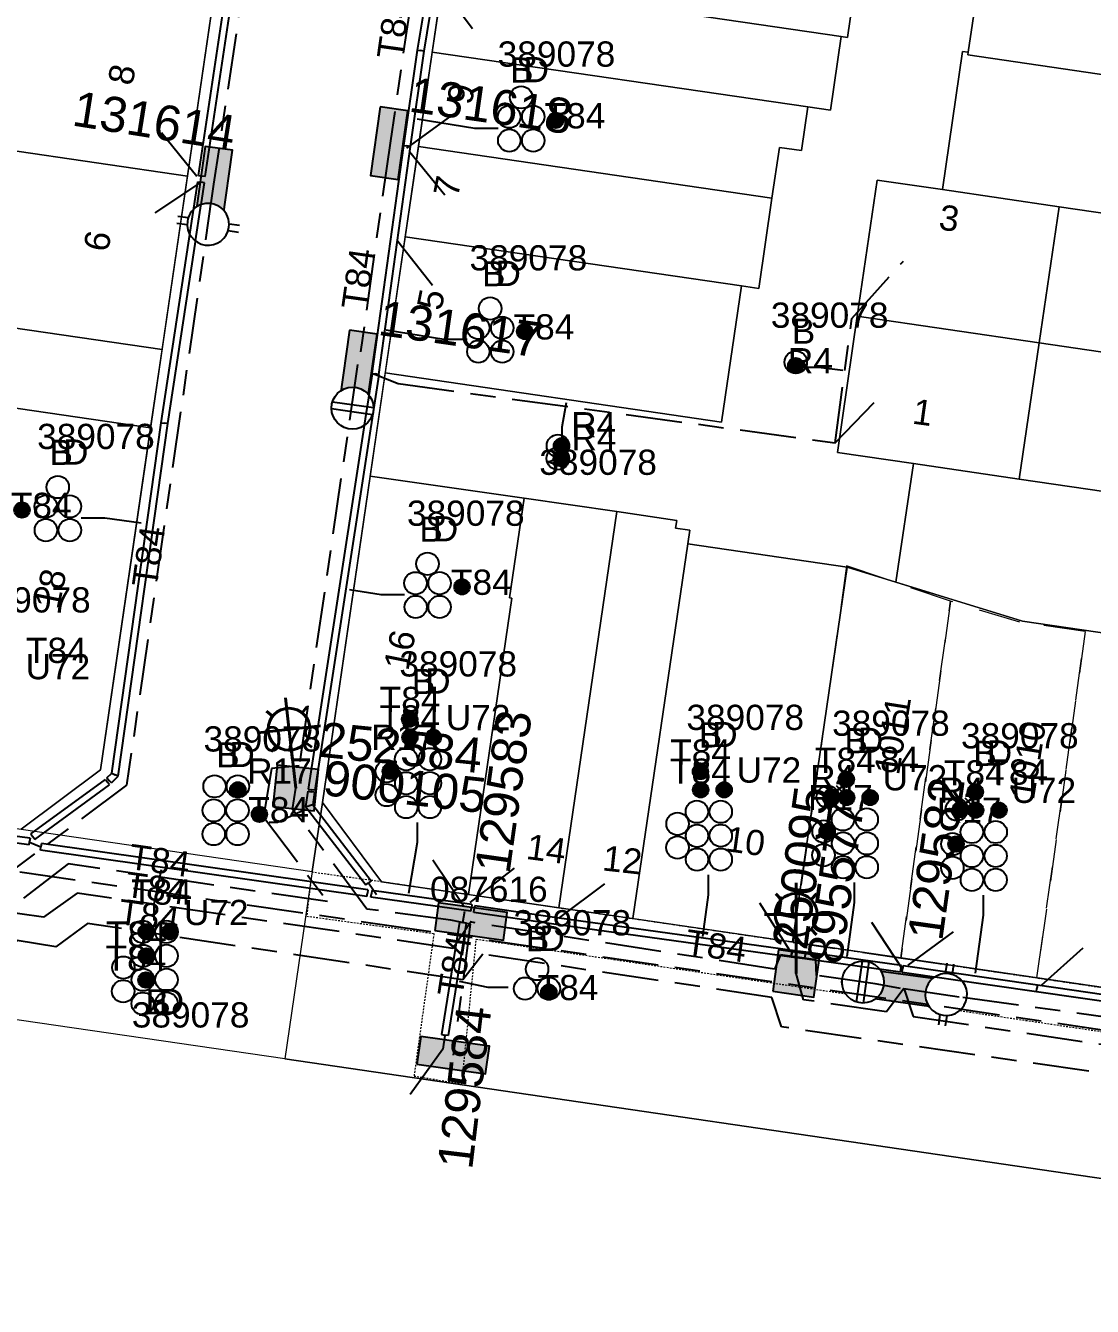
# Model space of a CAD drawing. Header units: metres. Extents: x 305195 to 306755, y 6261447 to 6263623.
# Drawn here: x 305638.5 to 305714.6, y 6262409.7 to 6262501.1 of the extents above; entities that cross this region are included whole.
import ezdxf
from ezdxf.enums import TextEntityAlignment as Align

# ---------------------------------------------------------------- set-up
doc = ezdxf.new("R2010")
doc.units = ezdxf.units.M
for name, pattern in [('Cable Exist UG', [8.2, 4, -1.2, 1.8, -1.2]), ('Dash', [5, 3, -2]), ('HIDDEN', [0.375, 0.25, -0.125]), ('HIDDEN2', [0.1875, 0.125, -0.0625])]:
    doc.linetypes.add(name, pattern=pattern)
doc.layers.get('0').update_dxf_attribs({"color": 6})
for name, color, linetype, lineweight in [('Cadastre Developer_SP_EXT', 9, 'Continuous', 5), ('Cadastre Land Parcels_SP_EXT', 9, 'Continuous', 5), ('Cadastre Other Property_SP_EXT', 9, 'HIDDEN', 5), ('Cadastre Roads_SP_EXT', 9, 'Continuous', 5)]:
    doc.layers.add(name, color=color, linetype=linetype, lineweight=lineweight)
for name, color, linetype in [('Duct_SP_EXT', 7, 'Continuous'), ('Equip_LV_EXT', 7, 'Continuous'), ('Equip_SP_SL_EXT', 7, 'Continuous'), ('Mains_HV_EXT', 7, 'Continuous'), ('Mains_LV_EXT', 7, 'Continuous'), ('Mains_LV_SL_EXT', 7, 'Continuous'), ('SupportsUG_SP_LV_EXT', 7, 'Continuous'), ('SupportsUG_SP_LV_SL_EXT', 7, 'Continuous'), ('Trench_SP_EXT', 7, 'Continuous')]:
    doc.layers.add(name, color=color, linetype=linetype)
doc.styles.add('COLUMN_LABEL', font='arial.ttf')
doc.styles.add('iecARIAL', font='arial.ttf', dxfattribs={"height": 2})
doc.styles.add('POLE_LABEL', font='arial.ttf')
doc.styles.get("Standard").update_dxf_attribs({"font": 'arial.ttf'})

# ---------------------------------------------------------------- blocks, each defined once
blk = doc.blocks.new('COLUMN_EXT')
blk.add_hatch(color=256).paths.add_polyline_path([(-1.485, 1.485), (-1.485, -1.485), (1.485, -1.485), (1.485, 1.485)])
blk.add_lwpolyline([(-1.485, -1.485), (1.485, -1.485), (1.485, 1.485), (-1.485, 1.485)], close=True)
for tag, height, style, flags, p in [('ASSET_NUM', 2.5, 'COLUMN_LABEL', 8, (2, 2)), ('STRUCTURE_PLANT_NUMBER', 0.2, 'POLE_LABEL', 9, (1.813, 0.031)), ('STREET_CODE', 0.2, 'COLUMN_LABEL', 9, (1.813, -0.2))]:
    blk.add_attdef(tag, text='', height=height, dxfattribs=dict(style=style, flags=flags)).set_placement(p, align=Align.MIDDLE_LEFT)
at = {"flags": 9}
for tag, p in [('OWNED_BY', (1.813, -0.6)), ('STATE', (1.813, -0.8)), ('COLUMN_TYPE', (1.813, -0.4)), ('USAGE', (1.813, -1)), ('STREETNAME', (1.813, -1.6)), ('SUBURB', (1.813, -1.8)), ('LEGEND', (1.813, -1.2)), ('LOCATION', (1.813, -1.4)), ('NOTES', (1.813, -2))]:
    blk.add_attdef(tag, text='', height=0.2, dxfattribs=at).set_placement(p, align=Align.MIDDLE_LEFT)
at = {"flags": 1}
blk.add_attdef('Z', (1.813, -2.351), '', height=0.2, dxfattribs=at)
blk = doc.blocks.new('PILLAR_EXT')
blk.add_hatch(color=256).paths.add_polyline_path([(-2.475, 0.99), (-2.475, -0.99), (2.475, -0.99), (2.475, 0.99)])
blk.add_lwpolyline([(-2.475, -0.99), (2.475, -0.99), (2.475, 0.99), (-2.475, 0.99)], close=True)
at = {"style": 'iecARIAL', "flags": 8}
blk.add_attdef('ASSET_NUM', (1.5, 3.5), '', height=2.5, dxfattribs=at)
for tag, p, flags in [('OWNED_BY', (0, -0.2), 9), ('STATE', (0, -0.4), 9), ('SUPPORT_TYPE', (0, -0.6), 9), ('USAGE', (0, -0.8), 9), ('LEGEND', (0, -1), 9), ('STREETNAME', (0, -1.8), 9), ('SUBURB', (0, -2), 1), ('LOCATION', (0, -1.2), 9), ('NOTES', (0, -1.4), 9), ('PARENT', (0, -1.6), 9)]:
    blk.add_attdef(tag, p, '', height=0.2, dxfattribs=dict(flags=flags))
blk = doc.blocks.new('DUCT_EXT')
blk.add_circle((0, 0.8), 0.8)
at = {"flags": 1}
blk.add_attdef('Z', (0, 0), '', height=0.2, dxfattribs=at)
at = {"flags": 9}
for tag, p in [('DUCT_CODE', (0, 0)), ('XSECT_TYPE', (0, -0.2)), ('STATE', (0, -0.6)), ('FB_REFERENCE', (0, -0.4)), ('NOTES', (0, -0.8))]:
    blk.add_attdef(tag, text='', height=0.2, dxfattribs=at).set_placement(p, align=Align.MIDDLE_LEFT)
blk = doc.blocks.new('SL_LANTERN_EXT')
at = {"lineweight": 40}
for p, q in [((0, 1.968), (0, 6.468)), ((-1.459, 5.676), (-1.061, 5.278)), ((1.458, 5.676), (1.06, 5.278)), ((-2.25, 4.218), (2.25, 4.218)), ((-1.459, 2.759), (-1.061, 3.157)), ((1.458, 2.759), (1.06, 3.157)), ((0, 0), (0, 2.721))]:
    blk.add_line(p, q, dxfattribs=at)
blk.add_circle((0, 4.218), 1.5, dxfattribs=at)
at = {"style": 'iecARIAL', "flags": 8}
blk.add_attdef('ASSET_NUM', (1.5, 1.5), '', height=2.5, dxfattribs=at)
for tag, p, height, flags in [('CONSTRUCTED_VOLTAGE', (0.981, -0.653), 0.2, 9), ('CONTROL_TYPE', (0.981, -0.853), 0.2, 9), ('LANTERN_PURPOSE', (0.981, -1.053), 0.2, 9), ('LNUMBER', (2.181, -3.253), 2.5, 8), ('OPERATING_VOLTAGE', (0.981, -1.653), 0.2, 9), ('ORIENTATION', (0.981, -1.853), 0.2, 9), ('LANTERN_TYPE', (0.981, -1.253), 0.2, 9), ('NO_PHASES', (0.981, -1.453), 0.2, 9), ('OWNED_BY', (0.981, -2.053), 0.2, 9), ('STATE', (0.981, -2.253), 0.2, 9), ('CEXIST', (0.981, -2.653), 0.2, 9), ('CNEW', (0.981, -2.853), 0.2, 9), ('USAGE', (0.981, -2.453), 0.2, 9), ('CNUMBER', (0.981, -3.053), 0.2, 9), ('CREMOVE', (0.981, -3.253), 0.2, 9), ('CREPLACE', (0.981, -3.453), 0.2, 9), ('LKINGHEIGHT', (0.981, -3.653), 0.2, 9), ('LBRACKET', (0.981, -3.853), 0.2, 9), ('LBRACKETVOCAB', (0.981, -4.053), 0.2, 9), ('LCATEGORY', (0.981, -4.253), 0.2, 9), ('LCHARGE1', (0.981, -4.453), 0.2, 9), ('LCHARGE1PERCENT', (0.981, -4.653), 0.2, 9), ('LCHARGE2', (0.981, -4.853), 0.2, 9), ('LCHARGE2PERCENT', (0.981, -5.053), 0.2, 9), ('LCHARGE3', (0.981, -5.253), 0.2, 9), ('LCHARGE3PERCENT', (0.981, -5.453), 0.2, 9), ('LEXIST', (0.981, -5.653), 0.2, 9), ('LLAMP', (0.981, -5.853), 0.2, 9), ('LLAMPVOCAB', (0.981, -6.053), 0.2, 9), ('LMAST', (0.981, -6.253), 0.2, 9), ('LMASTVOCAB', (0.981, -6.453), 0.2, 9), ('LNEW', (0.981, -6.653), 0.2, 9), ('LANTNUMBER', (0.981, -6.853), 0.2, 9), ('LOUTREACH', (0.981, -7.253), 0.2, 9), ('LOUTREACHVOCAB', (0.981, -7.453), 0.2, 9), ('LRATECODE', (0.981, -7.653), 0.2, 9), ('LREMOVE', (0.981, -7.853), 0.2, 9), ('LREPLACE', (0.981, -8.053), 0.2, 9), ('LTYPE', (0.981, -8.253), 0.2, 9), ('STREETNAME', (0.981, -9.253), 0.2, 9), ('LTYPEVOCAB', (0.981, -8.453), 0.2, 9), ('LEGEND', (0.981, -8.653), 0.2, 9), ('LOCATION', (0.981, -8.853), 0.2, 9), ('NOTES', (0.981, -9.053), 0.2, 9), ('SUBURB', (0.981, -9.453), 0.2, 1)]:
    blk.add_attdef(tag, p, '', height=height, dxfattribs=dict(flags=flags))
blk = doc.blocks.new('LV_UG_LINKS_OPEN_EXT')
for p, q in [((-0.249, 1.473), (-0.249, 2.22)), ((0.249, 1.473), (0.249, 2.22)), ((-0.249, -1.473), (-0.249, -2.22)), ((0.249, -1.473), (0.249, -2.22))]:
    blk.add_line(p, q)
at = {"flags": 9}
for tag, p in [('ACTUAL_STATUS', (0, 0)), ('OPERATING_VOLTAGE', (0, -0.6)), ('ORIENTATION', (0, -0.8)), ('STATE', (0, -1)), ('CONSTRUCTED_VOLTAGE', (0, -0.2)), ('NO_PHASES', (0, -0.4)), ('SWITCH_TYPE', (0, -1.2)), ('USAGE', (0, -1.4)), ('NOTES', (0, -1.6))]:
    blk.add_attdef(tag, text='', height=0.2, dxfattribs=at).set_placement(p, align=Align.MIDDLE_LEFT)
at = {"flags": 1}
blk.add_attdef('Z', (0, 0), '', height=0.2, dxfattribs=at)
blk.add_wipeout([(-0.249, 1.473), (-0.432, 1.43), (-0.608, 1.365), (-0.774, 1.278), (-0.928, 1.171), (-1.067, 1.045), (-1.19, 0.903), (-1.294, 0.747), (-1.377, 0.579), (-1.439, 0.402), (-1.478, 0.218), (-1.494, 0.031), (-1.486, -0.156), (-1.455, -0.341), (-1.4, -0.521), (-1.324, -0.692), (-1.227, -0.853), (-1.11, -1), (-0.976, -1.131), (-0.827, -1.244), (-0.664, -1.338), (-0.491, -1.411), (-0.311, -1.461), (-0.125, -1.489), (0.062, -1.493), (0.249, -1.473), (0.432, -1.43), (0.608, -1.365), (0.774, -1.278), (0.928, -1.171), (1.067, -1.045), (1.19, -0.903), (1.294, -0.747), (1.377, -0.579), (1.439, -0.402), (1.478, -0.218), (1.494, -0.031), (1.486, 0.156), (1.455, 0.341), (1.4, 0.521), (1.324, 0.692), (1.227, 0.853), (1.11, 1), (0.976, 1.131), (0.827, 1.244), (0.664, 1.338), (0.491, 1.411), (0.311, 1.461), (0.125, 1.489), (-0.062, 1.493)])
blk.add_lwpolyline([(0, -1.494, 1), (0, 1.494, 1)], format="xyb", close=True)
blk = doc.blocks.new('LV_UG_LINKS_CLOSED_EXT')
blk.add_wipeout([(-1.056, 1.057), (-1.18, 0.916), (-1.286, 0.761), (-1.371, 0.594), (-1.435, 0.417), (-1.476, 0.234), (-1.493, 0.047), (-1.487, -0.14), (-1.458, -0.326), (-1.406, -0.506), (-1.331, -0.678), (-1.236, -0.839), (-1.121, -0.988), (-0.988, -1.12), (-0.84, -1.235), (-0.679, -1.331), (-0.506, -1.406), (-0.326, -1.458), (-0.141, -1.487), (0.047, -1.493), (0.233, -1.476), (0.416, -1.435), (0.593, -1.371), (0.76, -1.286), (0.915, -1.181), (1.056, -1.057), (1.18, -0.916), (1.286, -0.761), (1.371, -0.594), (1.435, -0.417), (1.476, -0.234), (1.493, -0.047), (1.487, 0.14), (1.458, 0.326), (1.406, 0.506), (1.331, 0.678), (1.236, 0.839), (1.121, 0.988), (0.988, 1.12), (0.84, 1.235), (0.679, 1.331), (0.506, 1.406), (0.326, 1.458), (0.141, 1.487), (-0.047, 1.493), (-0.233, 1.476), (-0.416, 1.435), (-0.593, 1.371), (-0.76, 1.286), (-0.915, 1.181)])
for p, q in [((-0.25, -1.479), (-0.25, 1.479)), ((0.25, -1.479), (0.25, 1.479))]:
    blk.add_line(p, q)
blk.add_circle((0, 0), 1.5)
at = {"flags": 9}
for tag, p in [('ACTUAL_STATUS', (0, 0)), ('OPERATING_VOLTAGE', (0, -0.6)), ('ORIENTATION', (0, -0.8)), ('STATE', (0, -1)), ('CONSTRUCTED_VOLTAGE', (0, -0.2)), ('NO_PHASES', (0, -0.4)), ('SWITCH_TYPE', (0, -1.2)), ('USAGE', (0, -1.4)), ('NOTES', (0, -1.6))]:
    blk.add_attdef(tag, text='', height=0.2, dxfattribs=at).set_placement(p, align=Align.MIDDLE_LEFT)
at = {"flags": 1}
blk.add_attdef('Z', (0, 0), '', height=0.2, dxfattribs=at)
blk = doc.blocks.new('CABLE_LARGE_EXT')
h = blk.add_hatch(color=256)
edge = h.paths.add_edge_path()
edge.add_arc((0, 0.55), 0.55, 0, 360)
blk.add_circle((0, 0.55), 0.55)
at = {"flags": 1}
blk.add_attdef('Z', (0, 0), '', height=0.2, dxfattribs=at)
at = {"flags": 9}
for tag, p in [('COND_CODE', (0, 0)), ('XSECT_SIZE', (0, -0.6)), ('STATE', (0, -0.4)), ('FB_REFERENCE', (0, -0.2)), ('NOTES', (0, -0.8))]:
    blk.add_attdef(tag, text='', height=0.2, dxfattribs=at).set_placement(p, align=Align.MIDDLE_LEFT)

msp = doc.modelspace()

# ---------------------------------------------------------------- linework, layer by layer
at = {"layer": 'Cadastre Developer_SP_EXT', "linetype": 'Dash'}
for points in [[(305704.452, 6262460.015), (305697.039, 6262462.551), (305693.223, 6262435.679), (305700.903, 6262434.568), (305704.452, 6262460.015)], [(305714.062, 6262457.867), (305709.397, 6262458.522), (305704.452, 6262460.015), (305700.903, 6262434.568), (305710.604, 6262433.162), (305714.062, 6262457.867)], [(305728.793, 6262455.796), (305714.062, 6262457.867), (305710.604, 6262433.162), (305720.227, 6262431.754), (305725.875, 6262436.011), (305728.793, 6262455.796)]]:
    msp.add_lwpolyline(points, close=True, dxfattribs=at)
at = {"layer": 'Cadastre Land Parcels_SP_EXT', "linetype": 'Continuous'}
for points in [[(305698.013, 6262506.472), (305698.042, 6262506.671), (305669.196, 6262510.891), (305668.255, 6262504.456), (305696.655, 6262500.305), (305697.1, 6262500.24), (305698.013, 6262506.472)], [(305651.695, 6262501.722), (305625.713, 6262505.522), (305625.142, 6262501.618), (305624.048, 6262494.14), (305650.03, 6262490.341), (305651.695, 6262501.722)], [(305735.434, 6262501.185), (305707.225, 6262505.322), (305706.622, 6262505.412), (305705.703, 6262499.184), (305705.674, 6262498.986), (305734.494, 6262494.759), (305735.434, 6262501.185)], [(305696.655, 6262500.305), (305668.255, 6262504.456), (305667.486, 6262499.197), (305694.281, 6262495.278), (305695.887, 6262495.044), (305696.655, 6262500.305)], [(305694.281, 6262495.278), (305667.486, 6262499.197), (305666.499, 6262492.452), (305691.712, 6262488.764), (305692.243, 6262492.392), (305693.825, 6262492.16), (305694.281, 6262495.278)], [(305734.494, 6262494.759), (305705.674, 6262498.986), (305705.703, 6262499.184), (305705.307, 6262499.241), (305703.865, 6262489.379), (305712.192, 6262488.161), (305733.082, 6262485.106), (305734.494, 6262494.759)], [(305650.03, 6262490.341), (305624.048, 6262494.14), (305623.875, 6262492.961), (305622.921, 6262486.44), (305622.238, 6262481.773), (305623.845, 6262481.538), (305629.106, 6262480.769), (305648.221, 6262477.975), (305650.03, 6262490.341)], [(305691.712, 6262488.764), (305666.499, 6262492.452), (305665.558, 6262486.019), (305689.535, 6262482.512), (305690.771, 6262482.331), (305691.712, 6262488.764)], [(305712.192, 6262488.161), (305703.865, 6262489.379), (305699.218, 6262490.059), (305697.797, 6262480.344), (305710.771, 6262478.448), (305712.192, 6262488.161)], [(305733.082, 6262485.106), (305712.192, 6262488.161), (305710.771, 6262478.448), (305731.661, 6262475.392), (305733.082, 6262485.106)], [(305689.535, 6262482.512), (305665.558, 6262486.019), (305664.137, 6262476.305), (305688.113, 6262472.798), (305689.535, 6262482.512)], [(305648.221, 6262477.975), (305629.106, 6262480.769), (305624.005, 6262445.84), (305631.741, 6262444.71), (305634.905, 6262466.383), (305634.692, 6262466.414), (305635.811, 6262474.077), (305647.403, 6262472.387), (305648.221, 6262477.975)], [(305710.771, 6262478.448), (305697.797, 6262480.344), (305696.377, 6262470.628), (305701.798, 6262469.836), (305709.349, 6262468.734), (305710.771, 6262478.448)], [(305731.661, 6262475.392), (305710.771, 6262478.448), (305709.349, 6262468.734), (305730.239, 6262465.678), (305731.661, 6262475.392)], [(305643.835, 6262447.995), (305647.403, 6262472.387), (305635.811, 6262474.077), (305634.692, 6262466.414), (305634.905, 6262466.383), (305631.741, 6262444.71), (305638.168, 6262443.77), (305643.835, 6262447.995)], [(305730.239, 6262465.678), (305709.349, 6262468.734), (305701.798, 6262469.836), (305700.559, 6262461.37), (305709.58, 6262458.59), (305728.791, 6262455.78), (305730.239, 6262465.678)], [(305673.167, 6262460.233), (305673.004, 6262460.256), (305674.046, 6262467.374), (305663.061, 6262468.951), (305659.655, 6262445.672), (305663.873, 6262440.001), (305670.072, 6262439.094), (305673.167, 6262460.233)], [(305680.639, 6262466.411), (305674.046, 6262467.374), (305673.004, 6262460.256), (305673.167, 6262460.233), (305670.072, 6262439.094), (305676.504, 6262438.152), (305680.639, 6262466.411)], [(305685.709, 6262464.104), (305685.85, 6262465.093), (305684.841, 6262465.24), (305684.922, 6262465.784), (305680.639, 6262466.411), (305676.504, 6262438.152), (305681.799, 6262437.378), (305685.709, 6262464.104)], [(305697.082, 6262462.441), (305685.709, 6262464.104), (305681.799, 6262437.378), (305693.17, 6262435.714), (305697.082, 6262462.441)], [(305725.894, 6262435.978), (305728.791, 6262455.78), (305709.58, 6262458.59), (305697.082, 6262462.441), (305693.17, 6262435.714), (305720.227, 6262431.755), (305725.894, 6262435.978)], [(305720.227, 6262431.755), (305663.873, 6262440.001), (305659.655, 6262445.672), (305658.931, 6262440.735), (305656.976, 6262427.374), (305718.273, 6262418.393), (305720.227, 6262431.755)]]:
    msp.add_lwpolyline(points, close=True, dxfattribs=at)
for points in [[(305698.013, 6262506.472), (305697.1, 6262500.24), (305696.655, 6262500.305), (305695.887, 6262495.044), (305694.281, 6262495.278), (305693.825, 6262492.16), (305692.243, 6262492.392), (305691.712, 6262488.764), (305690.771, 6262482.331), (305689.535, 6262482.512), (305688.113, 6262472.798), (305664.137, 6262476.305), (305663.061, 6262468.951), (305674.046, 6262467.374), (305680.639, 6262466.411), (305684.922, 6262465.784), (305684.841, 6262465.24), (305685.85, 6262465.093), (305685.709, 6262464.104), (305697.082, 6262462.441), (305700.559, 6262461.37), (305701.798, 6262469.836), (305696.377, 6262470.628), (305697.797, 6262480.344), (305699.218, 6262490.059), (305703.865, 6262489.379), (305705.307, 6262499.241), (305705.703, 6262499.184), (305706.622, 6262505.412)], [(305723.514, 6262395.555), (305725.952, 6262412.215), (305721.732, 6262417.886), (305718.273, 6262418.393), (305656.976, 6262427.374), (305636.876, 6262430.312)]]:
    msp.add_lwpolyline(points, dxfattribs=at)
at = {"layer": 'Cadastre Other Property_SP_EXT', "linetype": 'HIDDEN2'}
msp.add_lwpolyline([(305658.912, 6262440.686), (305658.682, 6262438.893), (305658.545, 6262437.559), (305667.607, 6262436.317), (305666.186, 6262426.153), (305669.599, 6262425.596), (305670.63, 6262435.915), (305719.846, 6262428.638), (305720.168, 6262431.719), (305680.435, 6262437.559), (305663.925, 6262439.996), (305658.912, 6262440.686)], close=True, dxfattribs=at)
at = {"layer": 'Cadastre Roads_SP_EXT', "linetype": 'Continuous'}
msp.add_lwpolyline([(305662.298, 6262574.19), (305643.835, 6262447.995), (305638.168, 6262443.77), (305658.931, 6262440.735), (305659.655, 6262445.672), (305659.655, 6262445.672), (305678.118, 6262571.871)], dxfattribs=at)
at = {"layer": 'Duct_SP_EXT'}
for p, q in [((305667.279, 6262504.595), (305666.404, 6262499.336)), ((305667.752, 6262504.516), (305666.878, 6262499.263)), ((305650.821, 6262490.387), (305652.519, 6262501.796)), ((305651.296, 6262490.316), (305652.994, 6262501.726)), ((305666.404, 6262499.336), (305665.437, 6262492.528)), ((305666.878, 6262499.263), (305665.912, 6262492.46)), ((305666.404, 6262499.336), (305666.641, 6262499.299)), ((305666.878, 6262499.263), (305666.641, 6262499.299)), ((305665.437, 6262492.527), (305663.186, 6262476.265)), ((305665.912, 6262492.461), (305663.661, 6262476.2)), ((305665.437, 6262492.528), (305665.675, 6262492.494)), ((305665.437, 6262492.527), (305665.675, 6262492.494)), ((305665.912, 6262492.461), (305665.675, 6262492.494)), ((305665.912, 6262492.46), (305665.675, 6262492.494)), ((305650.821, 6262490.387), (305651.059, 6262490.351)), ((305651.296, 6262490.316), (305651.059, 6262490.351)), ((305650.766, 6262489.939), (305651.004, 6262489.903)), ((305651.241, 6262489.867), (305651.004, 6262489.903)), ((305663.186, 6262476.265), (305663.423, 6262476.232)), ((305663.198, 6262476.239), (305663.436, 6262476.202)), ((305663.661, 6262476.2), (305663.423, 6262476.232)), ((305663.673, 6262476.165), (305663.436, 6262476.202)), ((305644.637, 6262447.759), (305648.15, 6262472.756)), ((305645.089, 6262447.529), (305648.625, 6262472.686)), ((305648.15, 6262472.756), (305648.387, 6262472.721)), ((305648.625, 6262472.686), (305648.387, 6262472.721)), ((305644.282, 6262447.415), (305644.637, 6262447.759)), ((305644.282, 6262447.415), (305644.448, 6262447.243)), ((305644.615, 6262447.07), (305645.089, 6262447.529)), ((305644.637, 6262447.759), (305644.863, 6262447.644)), ((305645.089, 6262447.529), (305644.863, 6262447.644)), ((305638.852, 6262443.417), (305644.178, 6262447.312)), ((305639.135, 6262443.03), (305644.461, 6262446.924)), ((305644.178, 6262447.312), (305644.32, 6262447.118)), ((305644.461, 6262446.924), (305644.32, 6262447.118)), ((305644.615, 6262447.07), (305644.448, 6262447.243)), ((305658.605, 6262446.467), (305658.459, 6262445.367)), ((305658.605, 6262446.467), (305658.843, 6262446.435)), ((305658.629, 6262446.606), (305658.867, 6262446.569)), ((305659.104, 6262446.533), (305658.867, 6262446.569)), ((305659.081, 6262446.404), (305658.843, 6262446.435)), ((305659.081, 6262446.404), (305658.961, 6262445.501)), ((305658.459, 6262445.367), (305658.71, 6262445.434)), ((305658.459, 6262445.367), (305662.745, 6262439.786)), ((305658.961, 6262445.501), (305658.71, 6262445.434)), ((305658.961, 6262445.501), (305663.126, 6262440.078)), ((305638.801, 6262443.125), (305632.129, 6262443.975)), ((305638.741, 6262442.649), (305632.068, 6262443.499)), ((305638.741, 6262442.649), (305638.771, 6262442.887)), ((305638.801, 6262443.125), (305638.771, 6262442.887)), ((305638.852, 6262443.417), (305638.994, 6262443.224)), ((305639.135, 6262443.03), (305638.994, 6262443.224)), ((305639.544, 6262442.27), (305639.578, 6262442.508)), ((305662.825, 6262438.947), (305639.544, 6262442.27)), ((305639.612, 6262442.746), (305639.578, 6262442.508)), ((305662.893, 6262439.422), (305639.612, 6262442.746)), ((305663.126, 6262440.078), (305662.935, 6262439.932)), ((305662.745, 6262439.786), (305662.935, 6262439.932)), ((305662.825, 6262438.947), (305662.859, 6262439.185)), ((305662.893, 6262439.422), (305662.859, 6262439.185)), ((305663.119, 6262438.907), (305663.152, 6262439.144)), ((305663.186, 6262439.382), (305663.152, 6262439.144)), ((305670.308, 6262438.382), (305663.186, 6262439.382)), ((305670.241, 6262437.906), (305663.119, 6262438.907)), ((305670.308, 6262438.382), (305670.275, 6262438.144)), ((305670.519, 6262438.296), (305670.484, 6262438.059)), ((305676.382, 6262437.436), (305670.519, 6262438.296)), ((305670.241, 6262437.906), (305670.275, 6262438.144)), ((305670.449, 6262437.821), (305670.484, 6262438.059)), ((305676.313, 6262436.961), (305670.449, 6262437.821)), ((305676.38, 6262437.436), (305676.348, 6262437.199)), ((305676.382, 6262437.436), (305676.348, 6262437.199)), ((305693.171, 6262435.114), (305676.38, 6262437.436)), ((305669.424, 6262437.133), (305668.156, 6262429.113)), ((305669.898, 6262437.058), (305668.63, 6262429.038)), ((305669.424, 6262437.133), (305669.661, 6262437.095)), ((305669.898, 6262437.058), (305669.661, 6262437.095)), ((305676.313, 6262436.961), (305676.348, 6262437.199)), ((305676.315, 6262436.961), (305676.348, 6262437.199)), ((305693.105, 6262434.638), (305676.315, 6262436.961)), ((305693.083, 6262434.64), (305693.116, 6262434.878)), ((305694.057, 6262434.506), (305693.083, 6262434.64)), ((305693.105, 6262434.638), (305693.138, 6262434.876)), ((305693.148, 6262435.116), (305693.116, 6262434.878)), ((305693.171, 6262435.114), (305693.138, 6262434.876)), ((305694.123, 6262434.981), (305693.148, 6262435.116)), ((305694.057, 6262434.506), (305694.09, 6262434.743)), ((305694.123, 6262434.981), (305694.09, 6262434.743)), ((305700.879, 6262433.554), (305700.912, 6262433.792)), ((305700.945, 6262434.03), (305700.912, 6262433.792)), ((305700.996, 6262433.531), (305701.03, 6262433.769)), ((305701.065, 6262434.006), (305701.03, 6262433.769)), ((305710.573, 6262432.147), (305710.608, 6262432.385)), ((305710.573, 6262432.147), (305710.608, 6262432.385)), ((305720.721, 6262430.681), (305710.573, 6262432.147)), ((305710.642, 6262432.622), (305710.608, 6262432.385)), ((305710.642, 6262432.622), (305710.608, 6262432.385)), ((305720.79, 6262431.156), (305710.642, 6262432.622)), ((305668.156, 6262429.113), (305668.393, 6262429.076)), ((305668.63, 6262429.038), (305668.393, 6262429.076))]:
    msp.add_line(p, q, dxfattribs=at)
for points in [[(305672.182, 6262493.742), (305670.515, 6262493.742), (305666.411, 6262494.409)], [(305669.972, 6262478.682), (305668.304, 6262478.682), (305664.2, 6262479.348)], [(305694.015, 6262476.707), (305695.032, 6262476.707), (305696.766, 6262476.501)], [(305676.763, 6262471.683), (305676.763, 6262472.449), (305677.059, 6262474.206)], [(305642.452, 6262465.978), (305644.129, 6262465.978), (305646.738, 6262465.605)], [(305665.504, 6262460.466), (305663.837, 6262460.466), (305661.586, 6262460.832)], [(305696.301, 6262446.886), (305696.774, 6262446.369)], [(305705.469, 6262445.989), (305705.971, 6262445.472)], [(305655.846, 6262444.27), (305656.443, 6262444.271), (305658.454, 6262445.178)], [(305655.846, 6262444.27), (305656.443, 6262444.271), (305658.454, 6262445.178)], [(305666.423, 6262444.244), (305666.423, 6262442.82), (305665.804, 6262439.177)], [(305647.647, 6262437.253), (305647.647, 6262438.44), (305648.177, 6262440.888)], [(305687.16, 6262440.499), (305687.159, 6262439.075), (305686.76, 6262436.105)], [(305697.573, 6262439.951), (305697.573, 6262438.527), (305697.056, 6262434.687)], [(305706.768, 6262439.053), (305706.768, 6262437.629), (305706.211, 6262433.497)], [(305672.894, 6262432.458), (305671.469, 6262432.458), (305669.44, 6262432.891)]]:
    msp.add_lwpolyline(points, dxfattribs=at)
at = {"layer": 'Mains_LV_EXT', "linetype": 'Cable Exist UG'}
for points in [[(305655.943, 6262516.719), (305651.885, 6262489.761)], [(305667.159, 6262510.836), (305665.099, 6262510.78), (305665.099, 6262510.78), (305664.219, 6262504.219), (305666.006, 6262503.063), (305664.506, 6262492.864)], [(305664.506, 6262492.864), (305662.221, 6262476.765)], [(305670.252, 6262437.179), (305668.954, 6262435.252), (305642.153, 6262439.206), (305639.761, 6262437.473), (305633.943, 6262438.307), (305623.282, 6262439.758), (305623.588, 6262444.002)], [(305670.2, 6262436.991), (305668.977, 6262427.637)]]:
    msp.add_lwpolyline(points, dxfattribs=at)
at = {"layer": 'Mains_LV_SL_EXT', "linetype": 'Cable Exist UG'}
msp.add_lwpolyline([(305670.2, 6262436.991), (305668.805, 6262437.268), (305668.805, 6262437.268), (305662.826, 6262438.059), (305658.231, 6262444.286), (305657.517, 6262445.161), (305657.752, 6262446.694)], dxfattribs=at)
at = {"layer": 'Trench_SP_EXT', "linetype": 'Cable Exist UG'}
for points in [[(305670.348, 6262500.84), (305667.671, 6262504.431)], [(305668.39, 6262488.976), (305665.665, 6262492.338), (305669.225, 6262494.917)], [(305648.183, 6262493.446), (305651.024, 6262489.928), (305647.369, 6262487.501)], [(305667.506, 6262482.543), (305664.769, 6262486.032)], [(305696.218, 6262471.317), (305697.407, 6262480.187), (305701.097, 6262484.287)], [(305663.436, 6262476.202), (305665.065, 6262475.542), (305696.218, 6262471.317), (305699.307, 6262474.506)], [(305638.774, 6262442.828), (305639.578, 6262442.508)], [(305673.319, 6262440.974), (305669.771, 6262438.228), (305667.374, 6262441.789)], [(305662.935, 6262439.932), (305663.51, 6262439.094)], [(305679.766, 6262439.853), (305676.263, 6262437.243)], [(305690.815, 6262438.497), (305693.138, 6262434.876)], [(305669.661, 6262437.095), (305669.805, 6262437.92)], [(305704.626, 6262436.425), (305701.03, 6262433.769), (305698.693, 6262437.32)], [(305713.893, 6262435.262), (305710.686, 6262432.409)], [(305668.389, 6262429.05), (305668.237, 6262428.078), (305665.366, 6262424.073)]]:
    msp.add_lwpolyline(points, dxfattribs=at)

# ---------------------------------------------------------------- block references
at = {"layer": 'Duct_SP_EXT'}
for name, p in [('DUCT_EXT', (305673.831, 6262495.163)), ('DUCT_EXT', (305672.975, 6262493.778)), ('DUCT_EXT', (305674.691, 6262493.784)), ('CABLE_LARGE_EXT', (305676.291, 6262493.773)), ('DUCT_EXT', (305672.983, 6262492.086)), ('DUCT_EXT', (305674.691, 6262492.086)), ('DUCT_EXT', (305671.62, 6262480.102)), ('DUCT_EXT', (305670.764, 6262478.718)), ('DUCT_EXT', (305672.48, 6262478.724)), ('CABLE_LARGE_EXT', (305674.08, 6262478.713)), ('DUCT_EXT', (305670.773, 6262477.025)), ('DUCT_EXT', (305672.48, 6262477.025)), ('DUCT_EXT', (305693.411, 6262476.274)), ('CABLE_LARGE_EXT', (305693.411, 6262476.274)), ('DUCT_EXT', (305640.781, 6262467.362)), ('DUCT_EXT', (305639.925, 6262465.978)), ('DUCT_EXT', (305641.641, 6262465.984)), ('CABLE_LARGE_EXT', (305638.228, 6262465.978)), ('DUCT_EXT', (305639.934, 6262464.285)), ('DUCT_EXT', (305641.641, 6262464.285)), ('DUCT_EXT', (305667.152, 6262461.887)), ('DUCT_EXT', (305666.296, 6262460.502)), ('DUCT_EXT', (305668.013, 6262460.508)), ('CABLE_LARGE_EXT', (305669.613, 6262460.497)), ('DUCT_EXT', (305666.305, 6262458.81)), ('DUCT_EXT', (305668.013, 6262458.81)), ('DUCT_EXT', (305651.965, 6262446.015)), ('DUCT_EXT', (305653.626, 6262446.015)), ('CABLE_LARGE_EXT', (305653.626, 6262446.015)), ('DUCT_EXT', (305651.901, 6262444.3)), ('DUCT_EXT', (305653.598, 6262444.3)), ('CABLE_LARGE_EXT', (305655.162, 6262444.27)), ('DUCT_EXT', (305651.901, 6262442.608)), ('DUCT_EXT', (305653.607, 6262442.608)), ('DUCT_EXT', (305674.96, 6262432.979)), ('DUCT_EXT', (305674.102, 6262431.586)), ('DUCT_EXT', (305675.799, 6262431.586)), ('CABLE_LARGE_EXT', (305675.799, 6262431.586))]:
    msp.add_blockref(name, p, dxfattribs=at)
for name, p, rotation in [('DUCT_EXT', (305677.252, 6262471.103), 89.9973617393736), ('CABLE_LARGE_EXT', (305677.254, 6262471.101), 89.9973617393736), ('DUCT_EXT', (305677.246, 6262470.196), 89.9973617393736), ('CABLE_LARGE_EXT', (305677.242, 6262470.187), 89.9973617393736), ('CABLE_LARGE_EXT', (305666.425, 6262451.61), 89.9973617393736), ('CABLE_LARGE_EXT', (305666.445, 6262450.308), 89.9973617393736), ('CABLE_LARGE_EXT', (305668.118, 6262450.308), 89.9973617393736), ('DUCT_EXT', (305666.425, 6262448.75), 89.9973617393736), ('DUCT_EXT', (305668.124, 6262448.749), 89.9973617393736), ('DUCT_EXT', (305665.047, 6262447.889), 89.9973617393736), ('CABLE_LARGE_EXT', (305665.047, 6262447.889), 89.9973617393736), ('CABLE_LARGE_EXT', (305687.162, 6262447.865), 89.9973617393736), ('DUCT_EXT', (305666.431, 6262447.033), 89.9973617393736), ('DUCT_EXT', (305668.124, 6262447.042), 89.9973617393736), ('CABLE_LARGE_EXT', (305697.575, 6262447.316), 89.9973617393736), ('DUCT_EXT', (305665.038, 6262446.195), 89.9973617393736), ('CABLE_LARGE_EXT', (305687.182, 6262446.563), 89.9973617393736), ('CABLE_LARGE_EXT', (305688.854, 6262446.563), 89.9973617393736), ('DUCT_EXT', (305696.493, 6262446.059), 89.9973617393736), ('CABLE_LARGE_EXT', (305696.498, 6262446.059), 89.9973617393736), ('CABLE_LARGE_EXT', (305697.596, 6262446.015), 89.9973617393736), ('CABLE_LARGE_EXT', (305699.268, 6262446.015), 89.9973617393736), ('CABLE_LARGE_EXT', (305706.77, 6262446.418), 89.9973617393736), ('DUCT_EXT', (305666.431, 6262445.336), 89.9973617393736), ('DUCT_EXT', (305668.124, 6262445.336), 89.9973617393736), ('DUCT_EXT', (305687.162, 6262445.004), 89.9973617393736), ('DUCT_EXT', (305688.86, 6262445.004), 89.9973617393736), ('DUCT_EXT', (305705.688, 6262445.161), 89.9973617393736), ('CABLE_LARGE_EXT', (305705.693, 6262445.161), 89.9973617393736), ('CABLE_LARGE_EXT', (305706.79, 6262445.117), 89.9973617393736), ('CABLE_LARGE_EXT', (305708.462, 6262445.117), 89.9973617393736), ('DUCT_EXT', (305685.783, 6262444.144), 89.9973617393736), ('DUCT_EXT', (305697.575, 6262444.456), 89.9973617393736), ('DUCT_EXT', (305699.274, 6262444.456), 89.9973617393736), ('DUCT_EXT', (305687.168, 6262443.288), 89.9973617393736), ('DUCT_EXT', (305688.86, 6262443.297), 89.9973617393736), ('DUCT_EXT', (305696.197, 6262443.596), 89.9973617393736), ('CABLE_LARGE_EXT', (305696.197, 6262443.596), 89.9973617393736), ('DUCT_EXT', (305706.77, 6262443.558), 89.9973617393736), ('DUCT_EXT', (305708.469, 6262443.558), 89.9973617393736), ('DUCT_EXT', (305685.774, 6262442.449), 89.9973617393736), ('DUCT_EXT', (305697.581, 6262442.74), 89.9973617393736), ('DUCT_EXT', (305699.274, 6262442.748), 89.9973617393736), ('DUCT_EXT', (305705.391, 6262442.698), 89.9973617393736), ('CABLE_LARGE_EXT', (305705.391, 6262442.698), 89.9973617393736), ('DUCT_EXT', (305687.168, 6262441.591), 89.9973617393736), ('DUCT_EXT', (305688.86, 6262441.591), 89.9973617393736), ('DUCT_EXT', (305696.188, 6262441.901), 89.9973617393736), ('DUCT_EXT', (305706.776, 6262441.842), 89.9973617393736), ('DUCT_EXT', (305708.468, 6262441.85), 89.9973617393736), ('DUCT_EXT', (305697.581, 6262441.043), 89.9973617393736), ('DUCT_EXT', (305699.274, 6262441.043), 89.9973617393736), ('DUCT_EXT', (305705.383, 6262441.003), 89.9973617393736), ('DUCT_EXT', (305706.776, 6262440.145), 89.9973617393736), ('DUCT_EXT', (305708.468, 6262440.145), 89.9973617393736), ('DUCT_EXT', (305647.635, 6262436.436), 90.0000000000002), ('CABLE_LARGE_EXT', (305647.635, 6262436.436), 90.0000000000002), ('DUCT_EXT', (305649.333, 6262436.436), 90.0000000000002), ('CABLE_LARGE_EXT', (305649.333, 6262436.436), 90.0000000000002), ('DUCT_EXT', (305647.641, 6262434.719), 90.0000000000002), ('DUCT_EXT', (305649.333, 6262434.728), 90.0000000000002), ('DUCT_EXT', (305646.257, 6262433.887), 90.0000000000002), ('CABLE_LARGE_EXT', (305647.641, 6262434.719), 90.0000000000002), ('DUCT_EXT', (305647.641, 6262433.022), 90.0000000000002), ('DUCT_EXT', (305649.333, 6262433.022), 90.0000000000002), ('DUCT_EXT', (305646.248, 6262432.193), 90.0000000000002), ('CABLE_LARGE_EXT', (305647.617, 6262432.999), 90.0000000000002), ('DUCT_EXT', (305647.635, 6262431.313), 90.0000000000002), ('DUCT_EXT', (305649.333, 6262431.322), 90.0000000000002)]:
    msp.add_blockref(name, p, dxfattribs=dict(at, rotation=rotation))
at = {"layer": 'Equip_SP_SL_EXT'}
ref = msp.add_blockref('SL_LANTERN_EXT', (305657.752, 6262446.694), dxfattribs=dict(at, rotation=6.492607669651386))
ref.add_attrib('ASSET_NUM', '252584', dxfattribs={"layer": '0', "height": 2.5, "rotation": 354.12373, "style": 'iecARIAL'}).set_placement((305659.252, 6262448.194), align=Align.BOTTOM_LEFT)
ref = msp.add_blockref('SL_LANTERN_EXT', (305693.442, 6262433.464), dxfattribs=at)
ref.add_attrib('ASSET_NUM', '250095', dxfattribs={"layer": '0', "height": 2.5, "rotation": 81.99998, "style": 'iecARIAL'}).set_placement((305694.942, 6262434.964), align=Align.BOTTOM_LEFT)
at = {"layer": 'SupportsUG_SP_LV_EXT'}
ref = msp.add_blockref('PILLAR_EXT', (305664.414, 6262492.696), dxfattribs=dict(at, rotation=261.9207260279471))
ref.add_attrib('ASSET_NUM', '131618', dxfattribs={"layer": '0', "height": 2.5, "rotation": 351.92073, "style": 'iecARIAL'}).set_placement((305665.914, 6262496.196), align=Align.MIDDLE_LEFT)
ref = msp.add_blockref('PILLAR_EXT', (305651.922, 6262489.876), dxfattribs=dict(at, rotation=81.99993329019904))
ref.add_attrib('ASSET_NUM', '131614', dxfattribs={"layer": '0', "height": 2.5, "rotation": 350.97639, "style": 'iecARIAL'}).set_placement((305653.422, 6262493.376), align=Align.MIDDLE_RIGHT)
ref = msp.add_blockref('PILLAR_EXT', (305662.221, 6262476.765), dxfattribs=dict(at, rotation=261.9207260279471))
ref.add_attrib('ASSET_NUM', '131617', dxfattribs={"layer": '0', "height": 2.5, "rotation": 351.92073, "style": 'iecARIAL'}).set_placement((305663.721, 6262480.265), align=Align.MIDDLE_LEFT)
ref = msp.add_blockref('PILLAR_EXT', (305670.251, 6262437.179), dxfattribs=dict(at, rotation=351.9999757105393))
ref.add_attrib('ASSET_NUM', '129583', dxfattribs={"layer": '0', "height": 2.5, "rotation": 81.99998, "style": 'iecARIAL'}).set_placement((305671.751, 6262440.679), align=Align.MIDDLE_LEFT)
ref = msp.add_blockref('PILLAR_EXT', (305701.112, 6262432.389), dxfattribs=dict(at, rotation=351.9999757105393))
ref.add_attrib('ASSET_NUM', '129582', dxfattribs={"layer": '0', "height": 2.5, "rotation": 81.99998, "style": 'iecARIAL'}).set_placement((305702.612, 6262435.889), align=Align.MIDDLE_LEFT)
ref = msp.add_blockref('PILLAR_EXT', (305668.976, 6262427.637), dxfattribs=dict(at, rotation=351.9753553291621))
ref.add_attrib('ASSET_NUM', '129584', dxfattribs={"layer": '0', "height": 2.5, "rotation": 83.14794, "style": 'iecARIAL'}).set_placement((305670.476, 6262431.137), align=Align.MIDDLE_RIGHT)
at = {"layer": 'SupportsUG_SP_LV_SL_EXT'}
ref = msp.add_blockref('COLUMN_EXT', (305657.752, 6262446.694), dxfattribs=dict(at, rotation=353.9010828322521))
ref.add_attrib('ASSET_NUM', '900105', dxfattribs={"layer": '0', "height": 2.5, "rotation": 353.55048, "style": 'COLUMN_LABEL'}).set_placement((305659.752, 6262447.444), align=Align.MIDDLE_LEFT)
ref = msp.add_blockref('COLUMN_EXT', (305693.442, 6262433.464), dxfattribs=dict(at, rotation=351.9999757105393))
ref.add_attrib('ASSET_NUM', '895577', dxfattribs={"layer": '0', "height": 2.5, "rotation": 81.99998, "style": 'COLUMN_LABEL'}).set_placement((305695.442, 6262434.214), align=Align.MIDDLE_LEFT)

# ---------------------------------------------------------------- texts
at = {"layer": 'Cadastre Developer_SP_EXT'}
for s, p in [('1011', (305700.77, 6262447.558)), ('1010', (305710.388, 6262445.779))]:
    msp.add_text(s, height=1.8, rotation=80.99503, dxfattribs=at).set_placement(p)
at = {"layer": 'Cadastre Land Parcels_SP_EXT'}
for s, rotation, p in [('8', 78.68041, (305646.086, 6262496.73)), ('9', 78.68518, (305670.278, 6262495.357)), ('7', 78.67982, (305669.312, 6262488.756)), ('3', 352.04973, (305703.542, 6262486.552)), ('6', 78.68296, (305644.348, 6262484.856)), ('5', 78.68328, (305668.131, 6262480.682)), ('1', 352.06356, (305701.657, 6262472.699)), ('18', 78.68196, (305640.866, 6262459.366)), ('16', 78.68157, (305665.775, 6262454.999)), ('10', 352.0504, (305688.313, 6262442.208)), ('14', 352.26954, (305674.121, 6262441.647)), ('12', 353.73128, (305679.56, 6262440.825))]:
    msp.add_text(s, height=1.8, rotation=rotation, dxfattribs=at).set_placement(p)
at = {"layer": 'Cadastre Other Property_SP_EXT'}
msp.add_text('087616', height=1.8, dxfattribs=at).set_placement((305667.328, 6262438.571))
at = {"layer": 'Duct_SP_EXT'}
for s, p in [('389078', (305672.151, 6262498.151)), ('B', (305673.034, 6262497.012)), ('D', (305673.998, 6262497.041)), ('T84', (305675.499, 6262493.751)), ('389078', (305670.148, 6262483.614)), ('B', (305671.031, 6262482.475)), ('D', (305671.994, 6262482.505)), ('389078', (305691.633, 6262479.526)), ('T84', (305673.288, 6262478.69)), ('B', (305693.124, 6262478.387)), ('R4', (305692.85, 6262476.274)), ('R4', (305677.391, 6262471.706)), ('389078', (305639.309, 6262470.874)), ('R4', (305677.413, 6262470.793)), ('B', (305640.192, 6262469.735)), ('D', (305641.155, 6262469.765)), ('389078', (305675.119, 6262469.034)), ('T84', (305637.436, 6262465.955)), ('389078', (305665.681, 6262465.399)), ('B', (305666.564, 6262464.26)), ('D', (305667.527, 6262464.29)), ('T84', (305668.821, 6262460.475)), ('389078', (305634.738, 6262459.215)), ('T84', (305638.508, 6262455.617)), ('U72', (305638.484, 6262454.452)), ('389078', (305665.144, 6262454.649)), ('B', (305666.018, 6262453.397)), ('D', (305666.981, 6262453.426)), ('T84', (305663.738, 6262452.114)), ('T84', (305663.718, 6262450.792)), ('U72', (305668.451, 6262450.822)), ('389078', (305685.613, 6262450.836)), ('389078', (305696.001, 6262450.42)), ('389078', (305651.175, 6262449.298)), ('R17', (305663.131, 6262449.411)), ('B', (305686.486, 6262449.583)), ('D', (305687.45, 6262449.612)), ('389078', (305705.196, 6262449.522)), ('T84', (305684.452, 6262448.362)), ('B', (305696.874, 6262449.167)), ('D', (305697.838, 6262449.196)), ('B', (305652.081, 6262448.163)), ('D', (305653.021, 6262448.188)), ('T84', (305694.782, 6262447.776)), ('T84', (305697.881, 6262447.834)), ('B', (305706.069, 6262448.269)), ('D', (305707.032, 6262448.298)), ('R17', (305654.285, 6262447.004)), ('T84', (305684.442, 6262446.999)), ('U72', (305689.188, 6262447.077)), ('R4', (305694.438, 6262446.542)), ('U72', (305699.602, 6262446.529)), ('T84', (305703.977, 6262446.878)), ('T84', (305707.076, 6262446.936)), ('R4', (305703.632, 6262445.644)), ('U72', (305708.796, 6262445.631)), ('R17', (305694.281, 6262445.117)), ('T84', (305654.37, 6262444.248)), ('R17', (305703.475, 6262444.219)), ('T84', (305646.012, 6262438.373)), ('U72', (305649.776, 6262436.918)), ('389078', (305673.273, 6262436.183)), ('T84', (305644.211, 6262435.376)), ('B', (305674.156, 6262435.044)), ('D', (305675.12, 6262435.073)), ('T84', (305644.187, 6262433.655)), ('T84', (305675.006, 6262431.563)), ('B', (305647.028, 6262430.547)), ('D', (305647.973, 6262430.568)), ('389078', (305646.061, 6262429.611))]:
    msp.add_text(s, height=1.8, dxfattribs=at).set_placement(p)
at = {"layer": 'Mains_LV_EXT'}
for rotation, p in [(82.00986, (305665.313, 6262498.611)), (81.92052, (305662.787, 6262480.752)), (82, (305647.844, 6262460.937)), (352.04582, (305645.772, 6262440.933)), (352.00007, (305645.497, 6262438.961)), (352.00002, (305645.016, 6262437.009)), (351.99998, (305685.462, 6262434.846)), (81.12153, (305669.63, 6262431.723))]:
    msp.add_text('T84', height=1.8, rotation=rotation, dxfattribs=at).set_placement(p)

# ---------------------------------------------------------------- next in the draw order: block references
at = {"layer": 'Equip_LV_EXT'}
for name, p, rotation in [('LV_UG_LINKS_OPEN_EXT', (305651.505, 6262486.906), 81.99993329019904), ('LV_UG_LINKS_CLOSED_EXT', (305661.799, 6262473.795), 261.9207260279471), ('LV_UG_LINKS_CLOSED_EXT', (305698.202, 6262432.858), 351.9999757105393), ('LV_UG_LINKS_OPEN_EXT', (305704.139, 6262431.964), 351.9999757105393)]:
    msp.add_blockref(name, p, dxfattribs=dict(at, rotation=rotation))

# ---------------------------------------------------------------- next in the draw order: linework, layer by layer
at = {"layer": 'Duct_SP_EXT'}
for p, q in [((305648.15, 6262472.756), (305650.766, 6262489.939)), ((305648.625, 6262472.686), (305651.241, 6262489.867)), ((305663.198, 6262476.239), (305658.629, 6262446.606)), ((305663.673, 6262476.165), (305659.104, 6262446.533)), ((305700.945, 6262434.03), (305694.123, 6262434.981)), ((305700.879, 6262433.554), (305694.057, 6262434.506)), ((305710.642, 6262432.622), (305701.065, 6262434.006)), ((305710.573, 6262432.147), (305700.996, 6262433.531))]:
    msp.add_line(p, q, dxfattribs=at)
at = {"layer": 'Mains_HV_EXT', "linetype": 'Cable Exist UG'}
msp.add_lwpolyline([(305638.068, 6262440.727), (305663.418, 6262437.037), (305721.023, 6262428.606), (305739.533, 6262425.696), (305739.533, 6262425.696), (305736.609, 6262405.72), (305733.888, 6262387.552), (305732.661, 6262380.648), (305731.538, 6262374.943), (305730.456, 6262369.505), (305729.336, 6262364.579), (305728.507, 6262361.059), (305727.036, 6262355.634), (305725.522, 6262349.687), (305724.038, 6262344.384), (305723.051, 6262341.103), (305720.976, 6262334.693), (305719.093, 6262329.002), (305713.328, 6262313.252), (305712.973, 6262312.413)], dxfattribs=at)
at = {"layer": 'Mains_LV_EXT', "linetype": 'Cable Exist UG'}
for points in [[(305651.885, 6262489.761), (305645.694, 6262446.887), (305636.417, 6262439.983), (305624.31, 6262441.618), (305623.614, 6262443.808)], [(305662.158, 6262476.897), (305657.986, 6262448.27), (305656.013, 6262448.094), (305656.013, 6262448.094), (305655.462, 6262444.631), (305660.015, 6262438.602), (305641.518, 6262441.278), (305641.518, 6262441.278), (305634.976, 6262436.279), (305621.071, 6262437.999), (305621.392, 6262442.118), (305605.248, 6262444.62), (305604.132, 6262442.721), (305592.965, 6262444.393), (305592.302, 6262447.887), (305587.199, 6262454.741), (305590.037, 6262473.621), (305594.682, 6262473.142), (305596.596, 6262473.78)], [(305732.297, 6262465.44), (305727.79, 6262434.958), (305728.196, 6262432.8), (305723.65, 6262429.215), (305722.417, 6262425.327), (305722.417, 6262425.327), (305692.396, 6262429.654), (305691.704, 6262431.76), (305671.105, 6262434.833), (305669.662, 6262433.011), (305642.901, 6262437.029), (305640.653, 6262435.366), (305637.895, 6262435.813), (305635.708, 6262434.089), (305618.979, 6262436.316), (305619.237, 6262440.434), (305606.289, 6262442.442), (305605.059, 6262440.608), (305591.256, 6262442.629), (305590.341, 6262447.236), (305585.139, 6262454.066), (305588.116, 6262475.114), (305594.571, 6262474.34), (305596.608, 6262473.522)], [(305700.888, 6262432.383), (305699.069, 6262432.732), (305699.069, 6262432.732), (305694.898, 6262433.332), (305694.834, 6262434.445), (305692.332, 6262434.786), (305691.895, 6262433.777), (305670.187, 6262437.14)], [(305701.111, 6262432.389), (305705.325, 6262431.766), (305705.325, 6262431.766), (305720.656, 6262429.674), (305738.7, 6262426.91), (305735.839, 6262407.368), (305734.448, 6262397.861), (305737.857, 6262394.357)]]:
    msp.add_lwpolyline(points, dxfattribs=at)
at = {"layer": 'Mains_LV_SL_EXT', "linetype": 'Cable Exist UG'}
for points in [[(305701.151, 6262432.348), (305701.774, 6262430.402), (305721.058, 6262427.563), (305722.184, 6262430.679), (305726.234, 6262433.754)], [(305701.111, 6262432.389), (305699.875, 6262430.74), (305693.965, 6262431.593), (305693.442, 6262433.464)]]:
    msp.add_lwpolyline(points, dxfattribs=at)

doc.saveas('drawing.dxf')
